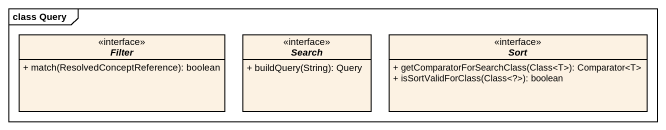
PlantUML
@startuml
mainframe class Query
hide circle
hide empty members
skinparam classAttributeIconSize 0
interface Filter <<interface>> {
  + match(ResolvedConceptReference): boolean
}
interface Search <<interface>> {
  + buildQuery(String): Query
}
interface Sort <<interface>> {
  + getComparatorForSearchClass(Class<T>): Comparator<T>
  + isSortValidForClass(Class<?>): boolean
}
@enduml
